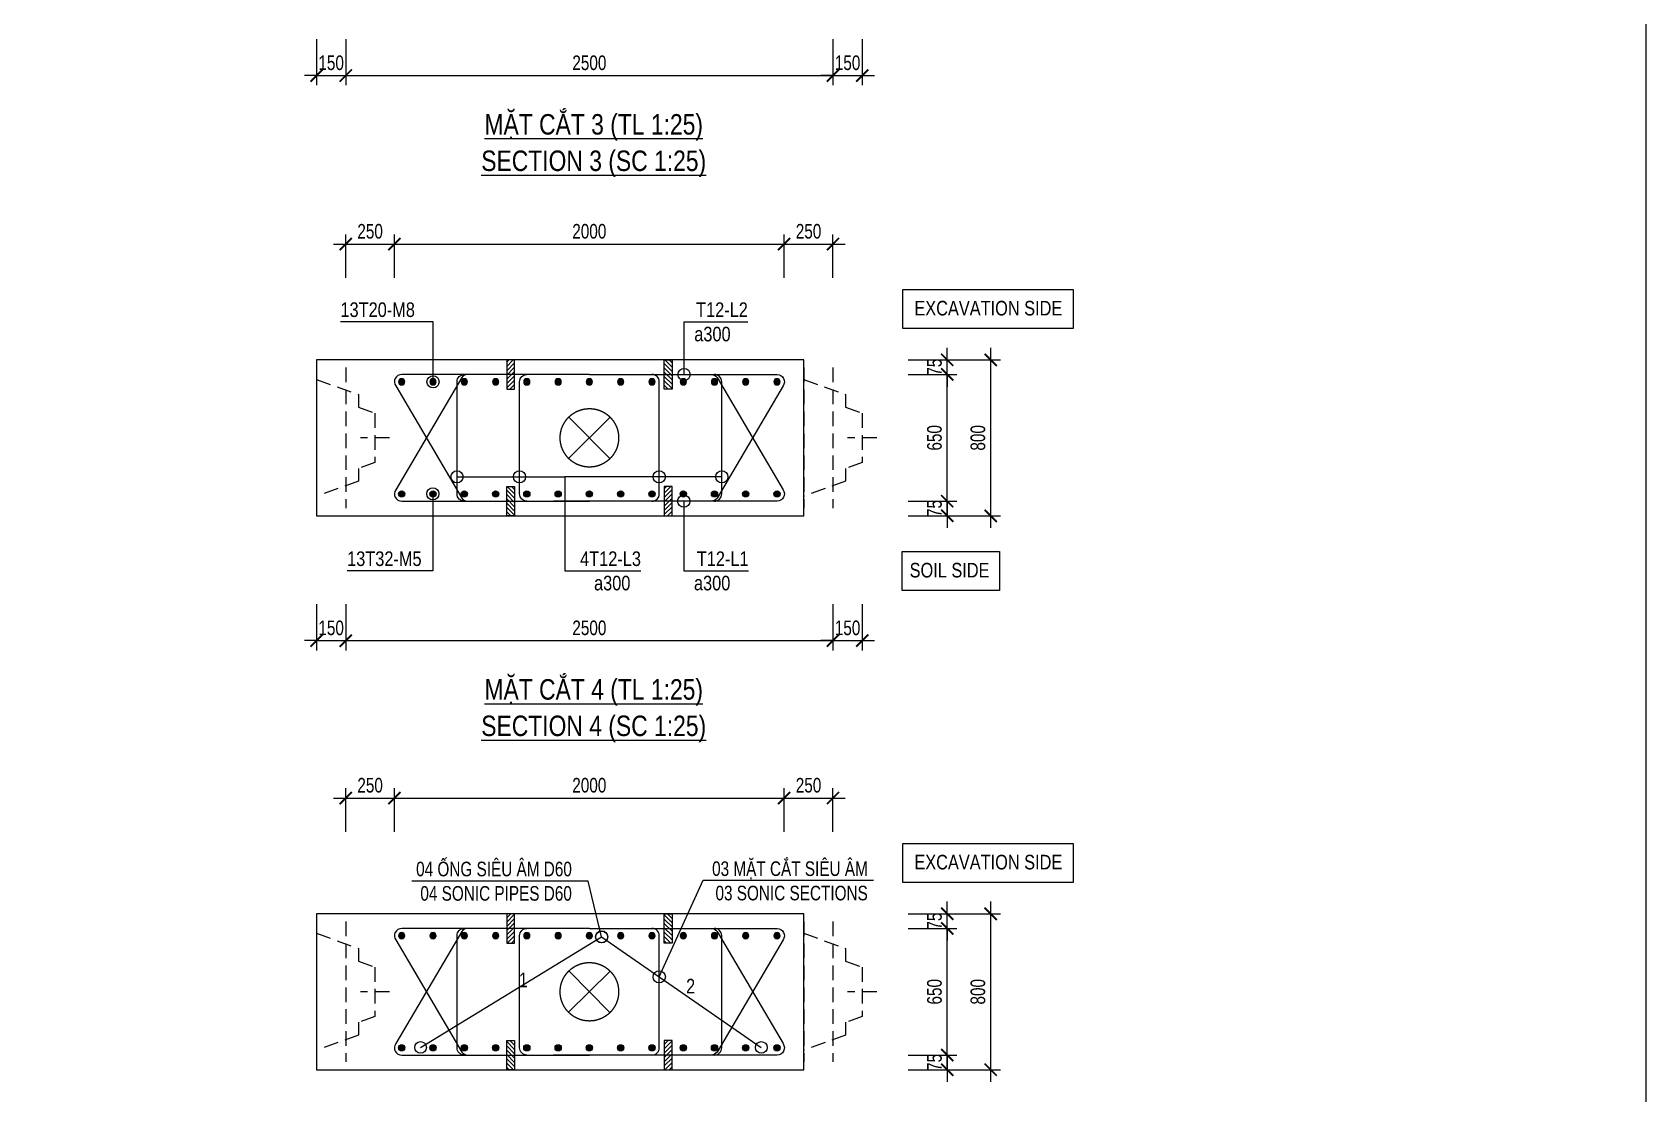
# Model space of a CAD drawing. Header units: millimetres. Extents: x 2746337 to 7547699, y -363432 to 15720.
# Drawn here: x 3524401 to 3557517, y -148092 to -126311 of the extents above; entities that cross this region are included whole.
import ezdxf
from ezdxf.enums import TextEntityAlignment as Align

# ---------------------------------------------------------------- set-up
doc = ezdxf.new("R2010")
doc.units = ezdxf.units.MM
doc.header["$LTSCALE"] = 1200
doc.header["$PDMODE"] = 3
doc.linetypes.add('CENTER', pattern=[2, 1.25, -0.25, 0.25, -0.25])
doc.linetypes.add('HIDDEN', pattern=[0.375, 0.25, -0.125])
for name, color, linetype, lineweight in [('5', 5, 'Continuous', 13), ('BOUND', 3, 'Continuous', 20), ('CWS', 8, 'HIDDEN', 9), ('ENOTE', 2, 'Continuous', 15), ('GRID', 74, 'CENTER', 15), ('K-THUOC', 1, 'Continuous', 18), ('LEADER', 8, 'Continuous', 9), ('MCT', 6, 'Continuous', 20), ('PIPE60', 1, 'Continuous', 25), ('TEXTEN', 3, 'Continuous', 13), ('TEXTMA', 2, 'Continuous', 13), ('TEXTVN', 2, 'Continuous', 20), ('TIE', 4, 'Continuous', 13)]:
    doc.layers.add(name, color=color, linetype=linetype, lineweight=lineweight)
for name, color, linetype in [('CDC.04.HIDDEN', 8, 'HIDDEN'), ('MCSA', 5, 'HIDDEN'), ('MIE', 5, 'HIDDEN')]:
    doc.layers.add(name, color=color, linetype=linetype)
doc.styles.add('DB_Arial', font='arial.ttf', dxfattribs={"width": 0.8})
doc.styles.add('SMTEXT', font='arial.ttf', dxfattribs={"width": 0.75})
doc.dimstyles.new('BSV25', dxfattribs={"dimtxt": 300, "dimasz": 250, "dimexe": 200, "dimexo": 0, "dimgap": 108, "dimtad": 1, "dimdec": 0, "dimlfac": 0.25, "dimdsep": 46, "dimtxsty": 'SMTEXT', "dimblk": 'ARCHTICK', "dimcen": 100, "dimdle": 250, "dimclrd": 256, "dimclre": 256, "dimclrt": 2, "dimadec": 0, "dimazin": 0, "dimtfac": 1, "dimtdec": 0, "dimtix": 1, "dimtmove": 2, "dimatfit": 3, "dimfxl": 800, "dimfxlon": 1, "dimtolj": 1, "dimtzin": 0, "dimarcsym": 0})

# ---------------------------------------------------------------- blocks, each defined once
blk = doc.blocks.new('_ArchTick')
at = {"color": 0, "linetype": 'ByBlock', "const_width": 0.15}
blk.add_lwpolyline([(-0.5, -0.5), (0.5, 0.5)], dxfattribs=at)
blk = doc.blocks.new('*D2444')
at = {"layer": 'Defpoints', "color": 0, "transparency": 16777216}
for p in [(3530235, -126449), (3530835, -126449), (3530835, -127199)]:
    blk.add_point(p, dxfattribs=at)
at = {"layer": 'K-THUOC', "lineweight": -2, "transparency": 16777216}
for p, q in [((3530235, -126449), (3530235, -127399)), ((3530835, -126449), (3530835, -127399)), ((3530235, -127199), (3529985, -127199)), ((3530235, -127199), (3530835, -127199)), ((3530835, -127199), (3531085, -127199))]:
    blk.add_line(p, q, dxfattribs=at)
at = {"layer": 'K-THUOC', "lineweight": -2, "transparency": 16777216, "xscale": 250, "yscale": 250, "zscale": 250}
blk.add_blockref('_ArchTick', (3530235, -127199), dxfattribs=at)
at = {"layer": 'K-THUOC', "lineweight": -2, "transparency": 16777216, "xscale": 250, "yscale": 250, "zscale": 250, "rotation": 180}
blk.add_blockref('_ArchTick', (3530835, -127199), dxfattribs=at)
at = {"layer": 'K-THUOC', "color": 2, "transparency": 16777216, "insert": (3530535, -126938), "char_height": 300, "attachment_point": 5, "style": 'SMTEXT'}
blk.add_mtext('\\A1;150', dxfattribs=at)
blk = doc.blocks.new('*D2445')
at = {"layer": 'Defpoints', "color": 0, "transparency": 16777216}
for p in [(3540835, -126449), (3541435, -126449), (3541435, -127199)]:
    blk.add_point(p, dxfattribs=at)
at = {"layer": 'K-THUOC', "lineweight": -2, "transparency": 16777216}
for p, q in [((3540835, -126449), (3540835, -127399)), ((3541435, -126449), (3541435, -127399)), ((3540835, -127199), (3540585, -127199)), ((3540835, -127199), (3541435, -127199)), ((3541435, -127199), (3541685, -127199))]:
    blk.add_line(p, q, dxfattribs=at)
at = {"layer": 'K-THUOC', "lineweight": -2, "transparency": 16777216, "xscale": 250, "yscale": 250, "zscale": 250}
blk.add_blockref('_ArchTick', (3540835, -127199), dxfattribs=at)
at = {"layer": 'K-THUOC', "lineweight": -2, "transparency": 16777216, "xscale": 250, "yscale": 250, "zscale": 250, "rotation": 180}
blk.add_blockref('_ArchTick', (3541435, -127199), dxfattribs=at)
at = {"layer": 'K-THUOC', "color": 2, "transparency": 16777216, "insert": (3541135, -126938), "char_height": 300, "attachment_point": 5, "style": 'SMTEXT'}
blk.add_mtext('\\A1;150', dxfattribs=at)
blk = doc.blocks.new('*D2448')
at = {"layer": 'Defpoints', "color": 0, "transparency": 16777216}
for p in [(3530835, -126449), (3540835, -126449), (3540835, -127199)]:
    blk.add_point(p, dxfattribs=at)
at = {"layer": 'K-THUOC', "lineweight": -2, "transparency": 16777216}
for p, q in [((3530835, -126449), (3530835, -127399)), ((3540835, -126449), (3540835, -127399)), ((3530585, -127199), (3541085, -127199))]:
    blk.add_line(p, q, dxfattribs=at)
at = {"layer": 'K-THUOC', "lineweight": -2, "transparency": 16777216, "xscale": 250, "yscale": 250, "zscale": 250, "rotation": 180}
blk.add_blockref('_ArchTick', (3530835, -127199), dxfattribs=at)
at = {"layer": 'K-THUOC', "lineweight": -2, "transparency": 16777216, "xscale": 250, "yscale": 250, "zscale": 250}
blk.add_blockref('_ArchTick', (3540835, -127199), dxfattribs=at)
at = {"layer": 'K-THUOC', "color": 2, "transparency": 16777216, "insert": (3535835, -126938), "char_height": 300, "attachment_point": 5, "style": 'SMTEXT'}
blk.add_mtext('\\A1;2500', dxfattribs=at)
blk = doc.blocks.new('cws800')
at = {"layer": 'CDC.04.HIDDEN'}
for p, q in [((-600, 1440), (-600, -1440)), ((0, 1440), (0, -1440))]:
    blk.add_line(p, q, dxfattribs=at)
for points in [[(0, 1200), (-860, 888), (-860, 627), (-1200, 507), (-1200, -507), (-860, -627), (-860, -888), (0, -1200)], [(-1500, 0), (-900, 0)]]:
    blk.add_lwpolyline(points, dxfattribs=at)
blk = doc.blocks.new('*D2452')
at = {"layer": 'Defpoints', "color": 0, "transparency": 16777216}
for p in [(3542072, -133333), (3543180, -133333), (3542072, -135933)]:
    blk.add_point(p, dxfattribs=at)
at = {"layer": 'K-THUOC', "lineweight": -2, "transparency": 16777216}
for p, q in [((3543180, -136183), (3543180, -133083)), ((3542380, -133333), (3543380, -133333)), ((3542380, -135933), (3543380, -135933))]:
    blk.add_line(p, q, dxfattribs=at)
at = {"layer": 'K-THUOC', "lineweight": -2, "transparency": 16777216, "xscale": 250, "yscale": 250, "zscale": 250}
for p, rotation in [((3543180, -133333), 90), ((3543180, -135933), 270)]:
    blk.add_blockref('_ArchTick', p, dxfattribs=dict(at, rotation=rotation))
at = {"layer": 'K-THUOC', "color": 2, "transparency": 16777216, "insert": (3542919, -134633), "char_height": 300, "attachment_point": 5, "rotation": 90, "style": 'SMTEXT'}
blk.add_mtext('\\A1;650', dxfattribs=at)
blk = doc.blocks.new('*D2453')
at = {"layer": 'Defpoints', "color": 0, "transparency": 16777216}
for p in [(3542072, -133033), (3543180, -133033), (3542072, -133333)]:
    blk.add_point(p, dxfattribs=at)
at = {"layer": 'K-THUOC', "lineweight": -2, "transparency": 16777216}
for p, q in [((3543180, -133033), (3543180, -132783)), ((3542380, -133033), (3543380, -133033)), ((3543180, -133333), (3543180, -133033)), ((3542380, -133333), (3543380, -133333)), ((3543180, -133333), (3543180, -133583))]:
    blk.add_line(p, q, dxfattribs=at)
at = {"layer": 'K-THUOC', "lineweight": -2, "transparency": 16777216, "xscale": 250, "yscale": 250, "zscale": 250}
for p, rotation in [((3543180, -133033), 270), ((3543180, -133333), 90)]:
    blk.add_blockref('_ArchTick', p, dxfattribs=dict(at, rotation=rotation))
at = {"layer": 'K-THUOC', "color": 2, "transparency": 16777216, "insert": (3542920, -133183), "char_height": 300, "attachment_point": 5, "rotation": 90, "style": 'SMTEXT'}
blk.add_mtext('\\A1;75', dxfattribs=at)
blk = doc.blocks.new('*D2454')
at = {"layer": 'Defpoints', "color": 0, "transparency": 16777216}
for p in [(3530235, -138045), (3530835, -138045), (3530835, -138795)]:
    blk.add_point(p, dxfattribs=at)
at = {"layer": 'K-THUOC', "lineweight": -2, "transparency": 16777216}
for p, q in [((3530235, -138045), (3530235, -138995)), ((3530835, -138045), (3530835, -138995)), ((3530235, -138795), (3529985, -138795)), ((3530235, -138795), (3530835, -138795)), ((3530835, -138795), (3531085, -138795))]:
    blk.add_line(p, q, dxfattribs=at)
at = {"layer": 'K-THUOC', "lineweight": -2, "transparency": 16777216, "xscale": 250, "yscale": 250, "zscale": 250}
blk.add_blockref('_ArchTick', (3530235, -138795), dxfattribs=at)
at = {"layer": 'K-THUOC', "lineweight": -2, "transparency": 16777216, "xscale": 250, "yscale": 250, "zscale": 250, "rotation": 180}
blk.add_blockref('_ArchTick', (3530835, -138795), dxfattribs=at)
at = {"layer": 'K-THUOC', "color": 2, "transparency": 16777216, "insert": (3530535, -138534), "char_height": 300, "attachment_point": 5, "style": 'SMTEXT'}
blk.add_mtext('\\A1;150', dxfattribs=at)
blk = doc.blocks.new('*D2455')
at = {"layer": 'Defpoints', "color": 0, "transparency": 16777216}
for p in [(3540835, -138045), (3541435, -138045), (3541435, -138795)]:
    blk.add_point(p, dxfattribs=at)
at = {"layer": 'K-THUOC', "lineweight": -2, "transparency": 16777216}
for p, q in [((3540835, -138045), (3540835, -138995)), ((3541435, -138045), (3541435, -138995)), ((3540835, -138795), (3540585, -138795)), ((3540835, -138795), (3541435, -138795)), ((3541435, -138795), (3541685, -138795))]:
    blk.add_line(p, q, dxfattribs=at)
at = {"layer": 'K-THUOC', "lineweight": -2, "transparency": 16777216, "xscale": 250, "yscale": 250, "zscale": 250}
blk.add_blockref('_ArchTick', (3540835, -138795), dxfattribs=at)
at = {"layer": 'K-THUOC', "lineweight": -2, "transparency": 16777216, "xscale": 250, "yscale": 250, "zscale": 250, "rotation": 180}
blk.add_blockref('_ArchTick', (3541435, -138795), dxfattribs=at)
at = {"layer": 'K-THUOC', "color": 2, "transparency": 16777216, "insert": (3541135, -138534), "char_height": 300, "attachment_point": 5, "style": 'SMTEXT'}
blk.add_mtext('\\A1;150', dxfattribs=at)
blk = doc.blocks.new('*D2456')
at = {"layer": 'Defpoints', "color": 0, "transparency": 16777216}
for p in [(3531835, -130657), (3530835, -131348), (3531835, -131348)]:
    blk.add_point(p, dxfattribs=at)
at = {"layer": 'K-THUOC', "lineweight": -2, "transparency": 16777216}
for p, q in [((3530835, -131348), (3530835, -130457)), ((3531835, -131348), (3531835, -130457)), ((3530585, -130657), (3532085, -130657))]:
    blk.add_line(p, q, dxfattribs=at)
at = {"layer": 'K-THUOC', "lineweight": -2, "transparency": 16777216, "xscale": 250, "yscale": 250, "zscale": 250, "rotation": 180}
blk.add_blockref('_ArchTick', (3530835, -130657), dxfattribs=at)
at = {"layer": 'K-THUOC', "lineweight": -2, "transparency": 16777216, "xscale": 250, "yscale": 250, "zscale": 250}
blk.add_blockref('_ArchTick', (3531835, -130657), dxfattribs=at)
at = {"layer": 'K-THUOC', "color": 2, "transparency": 16777216, "insert": (3531335, -130396), "char_height": 300, "attachment_point": 5, "style": 'SMTEXT'}
blk.add_mtext('\\A1;250', dxfattribs=at)
blk = doc.blocks.new('*D2457')
at = {"layer": 'Defpoints', "color": 0, "transparency": 16777216}
for p in [(3539833, -130657), (3531835, -131348), (3539833, -131348)]:
    blk.add_point(p, dxfattribs=at)
at = {"layer": 'K-THUOC', "lineweight": -2, "transparency": 16777216}
for p, q in [((3531835, -131348), (3531835, -130457)), ((3539833, -131348), (3539833, -130457)), ((3531585, -130657), (3540083, -130657))]:
    blk.add_line(p, q, dxfattribs=at)
at = {"layer": 'K-THUOC', "lineweight": -2, "transparency": 16777216, "xscale": 250, "yscale": 250, "zscale": 250, "rotation": 180}
blk.add_blockref('_ArchTick', (3531835, -130657), dxfattribs=at)
at = {"layer": 'K-THUOC', "lineweight": -2, "transparency": 16777216, "xscale": 250, "yscale": 250, "zscale": 250}
blk.add_blockref('_ArchTick', (3539833, -130657), dxfattribs=at)
at = {"layer": 'K-THUOC', "color": 2, "transparency": 16777216, "insert": (3535834, -130396), "char_height": 300, "attachment_point": 5, "style": 'SMTEXT'}
blk.add_mtext('\\A1;2000', dxfattribs=at)
blk = doc.blocks.new('*D2458')
at = {"layer": 'Defpoints', "color": 0, "transparency": 16777216}
for p in [(3530835, -138045), (3540835, -138045), (3540835, -138795)]:
    blk.add_point(p, dxfattribs=at)
at = {"layer": 'K-THUOC', "lineweight": -2, "transparency": 16777216}
for p, q in [((3530835, -138045), (3530835, -138995)), ((3540835, -138045), (3540835, -138995)), ((3530585, -138795), (3541085, -138795))]:
    blk.add_line(p, q, dxfattribs=at)
at = {"layer": 'K-THUOC', "lineweight": -2, "transparency": 16777216, "xscale": 250, "yscale": 250, "zscale": 250, "rotation": 180}
blk.add_blockref('_ArchTick', (3530835, -138795), dxfattribs=at)
at = {"layer": 'K-THUOC', "lineweight": -2, "transparency": 16777216, "xscale": 250, "yscale": 250, "zscale": 250}
blk.add_blockref('_ArchTick', (3540835, -138795), dxfattribs=at)
at = {"layer": 'K-THUOC', "color": 2, "transparency": 16777216, "insert": (3535835, -138534), "char_height": 300, "attachment_point": 5, "style": 'SMTEXT'}
blk.add_mtext('\\A1;2500', dxfattribs=at)
blk = doc.blocks.new('*D2459')
at = {"layer": 'Defpoints', "color": 0, "transparency": 16777216}
for p in [(3540835, -130657), (3539833, -131348), (3540835, -131348)]:
    blk.add_point(p, dxfattribs=at)
at = {"layer": 'K-THUOC', "lineweight": -2, "transparency": 16777216}
for p, q in [((3539833, -131348), (3539833, -130457)), ((3540835, -131348), (3540835, -130457)), ((3539583, -130657), (3541085, -130657))]:
    blk.add_line(p, q, dxfattribs=at)
at = {"layer": 'K-THUOC', "lineweight": -2, "transparency": 16777216, "xscale": 250, "yscale": 250, "zscale": 250, "rotation": 180}
blk.add_blockref('_ArchTick', (3539833, -130657), dxfattribs=at)
at = {"layer": 'K-THUOC', "lineweight": -2, "transparency": 16777216, "xscale": 250, "yscale": 250, "zscale": 250}
blk.add_blockref('_ArchTick', (3540835, -130657), dxfattribs=at)
at = {"layer": 'K-THUOC', "color": 2, "transparency": 16777216, "insert": (3540334, -130396), "char_height": 300, "attachment_point": 5, "style": 'SMTEXT'}
blk.add_mtext('\\A1;250', dxfattribs=at)
blk = doc.blocks.new('mct1')
at = {"lineweight": 9}
h = blk.add_hatch(color=256, dxfattribs=at)
h.dxf.hatch_style = 1
h.paths.add_polyline_path([(-16, 0, 1), (16, 0, 1)])
blk.add_circle((0, 0), 16, dxfattribs=at)
blk = doc.blocks.new('tremie')
at = {"layer": 'MIE', "color": 74, "ltscale": 1000}
for p, q in [((424, -424), (-424, 424)), ((424, 424), (-424, -424))]:
    blk.add_line(p, q, dxfattribs=at)
at = {"layer": 'MIE', "ltscale": 500}
blk.add_circle((0, 0), 600, dxfattribs=at)
blk = doc.blocks.new('sp')
at = {"layer": '5', "lineweight": 20}
h = blk.add_hatch(dxfattribs=at)
h.set_pattern_fill('ANSI31', color=256, scale=500)
h.set_pattern_definition([(45, (0, 0), (-44.194, 44.194), [])])
h.paths.add_polyline_path([(80, 300), (-80, 300), (-80, -300), (80, -300)])
blk.add_lwpolyline([(-80, -300), (80, -300), (80, 300), (-80, 300)], close=True, dxfattribs=at)
blk = doc.blocks.new('*D2450')
at = {"layer": 'Defpoints', "color": 0, "transparency": 16777216}
for p in [(3542072, -135933), (3542072, -136233), (3543180, -136233)]:
    blk.add_point(p, dxfattribs=at)
at = {"layer": 'K-THUOC', "lineweight": -2, "transparency": 16777216}
for p, q in [((3543180, -135933), (3543180, -135683)), ((3542380, -135933), (3543380, -135933)), ((3543180, -135933), (3543180, -136233)), ((3542380, -136233), (3543380, -136233)), ((3543180, -136233), (3543180, -136483))]:
    blk.add_line(p, q, dxfattribs=at)
at = {"layer": 'K-THUOC', "lineweight": -2, "transparency": 16777216, "xscale": 250, "yscale": 250, "zscale": 250}
for p, rotation in [((3543180, -135933), 270), ((3543180, -136233), 90)]:
    blk.add_blockref('_ArchTick', p, dxfattribs=dict(at, rotation=rotation))
at = {"layer": 'K-THUOC', "color": 2, "transparency": 16777216, "insert": (3542920, -136083), "char_height": 300, "attachment_point": 5, "rotation": 90, "style": 'SMTEXT'}
blk.add_mtext('\\A1;75', dxfattribs=at)
blk = doc.blocks.new('*D2451')
at = {"layer": 'Defpoints', "color": 0, "transparency": 16777216}
for p in [(3542072, -133033), (3544073, -133033), (3542072, -136233)]:
    blk.add_point(p, dxfattribs=at)
at = {"layer": 'K-THUOC', "lineweight": -2, "transparency": 16777216}
for p, q in [((3544073, -136483), (3544073, -132783)), ((3543273, -133033), (3544273, -133033)), ((3543273, -136233), (3544273, -136233))]:
    blk.add_line(p, q, dxfattribs=at)
at = {"layer": 'K-THUOC', "lineweight": -2, "transparency": 16777216, "xscale": 250, "yscale": 250, "zscale": 250}
for p, rotation in [((3544073, -133033), 90), ((3544073, -136233), 270)]:
    blk.add_blockref('_ArchTick', p, dxfattribs=dict(at, rotation=rotation))
at = {"layer": 'K-THUOC', "color": 2, "transparency": 16777216, "insert": (3543811, -134633), "char_height": 300, "attachment_point": 5, "rotation": 90, "style": 'SMTEXT'}
blk.add_mtext('\\A1;800', dxfattribs=at)
blk = doc.blocks.new('*D2462')
at = {"layer": 'Defpoints', "color": 0, "transparency": 16777216}
for p in [(3542072, -144700), (3543180, -144700), (3542072, -147300)]:
    blk.add_point(p, dxfattribs=at)
at = {"layer": 'K-THUOC', "lineweight": -2, "transparency": 16777216}
for p, q in [((3542380, -144700), (3543380, -144700)), ((3543180, -147550), (3543180, -144450)), ((3542380, -147300), (3543380, -147300))]:
    blk.add_line(p, q, dxfattribs=at)
at = {"layer": 'K-THUOC', "lineweight": -2, "transparency": 16777216, "xscale": 250, "yscale": 250, "zscale": 250}
for p, rotation in [((3543180, -144700), 90), ((3543180, -147300), 270)]:
    blk.add_blockref('_ArchTick', p, dxfattribs=dict(at, rotation=rotation))
at = {"layer": 'K-THUOC', "color": 2, "transparency": 16777216, "insert": (3542919, -146000), "char_height": 300, "attachment_point": 5, "rotation": 90, "style": 'SMTEXT'}
blk.add_mtext('\\A1;650', dxfattribs=at)
blk = doc.blocks.new('*D2463')
at = {"layer": 'Defpoints', "color": 0, "transparency": 16777216}
for p in [(3542072, -144400), (3542072, -144700), (3543180, -144400)]:
    blk.add_point(p, dxfattribs=at)
at = {"layer": 'K-THUOC', "lineweight": -2, "transparency": 16777216}
for p, q in [((3543180, -144400), (3543180, -144150)), ((3542380, -144400), (3543380, -144400)), ((3542380, -144700), (3543380, -144700)), ((3543180, -144700), (3543180, -144400)), ((3543180, -144700), (3543180, -144950))]:
    blk.add_line(p, q, dxfattribs=at)
at = {"layer": 'K-THUOC', "lineweight": -2, "transparency": 16777216, "xscale": 250, "yscale": 250, "zscale": 250}
for p, rotation in [((3543180, -144400), 270), ((3543180, -144700), 90)]:
    blk.add_blockref('_ArchTick', p, dxfattribs=dict(at, rotation=rotation))
at = {"layer": 'K-THUOC', "color": 2, "transparency": 16777216, "insert": (3542920, -144550), "char_height": 300, "attachment_point": 5, "rotation": 90, "style": 'SMTEXT'}
blk.add_mtext('\\A1;75', dxfattribs=at)
blk = doc.blocks.new('*D2466')
at = {"layer": 'Defpoints', "color": 0, "transparency": 16777216}
for p in [(3531835, -142024), (3530835, -142715), (3531835, -142715)]:
    blk.add_point(p, dxfattribs=at)
at = {"layer": 'K-THUOC', "lineweight": -2, "transparency": 16777216}
for p, q in [((3530585, -142024), (3532085, -142024)), ((3530835, -142715), (3530835, -141824)), ((3531835, -142715), (3531835, -141824))]:
    blk.add_line(p, q, dxfattribs=at)
at = {"layer": 'K-THUOC', "lineweight": -2, "transparency": 16777216, "xscale": 250, "yscale": 250, "zscale": 250, "rotation": 180}
blk.add_blockref('_ArchTick', (3530835, -142024), dxfattribs=at)
at = {"layer": 'K-THUOC', "lineweight": -2, "transparency": 16777216, "xscale": 250, "yscale": 250, "zscale": 250}
blk.add_blockref('_ArchTick', (3531835, -142024), dxfattribs=at)
at = {"layer": 'K-THUOC', "color": 2, "transparency": 16777216, "insert": (3531335, -141763), "char_height": 300, "attachment_point": 5, "style": 'SMTEXT'}
blk.add_mtext('\\A1;250', dxfattribs=at)
blk = doc.blocks.new('*D2467')
at = {"layer": 'Defpoints', "color": 0, "transparency": 16777216}
for p in [(3539833, -142024), (3531835, -142715), (3539833, -142715)]:
    blk.add_point(p, dxfattribs=at)
at = {"layer": 'K-THUOC', "lineweight": -2, "transparency": 16777216}
for p, q in [((3531585, -142024), (3540083, -142024)), ((3531835, -142715), (3531835, -141824)), ((3539833, -142715), (3539833, -141824))]:
    blk.add_line(p, q, dxfattribs=at)
at = {"layer": 'K-THUOC', "lineweight": -2, "transparency": 16777216, "xscale": 250, "yscale": 250, "zscale": 250, "rotation": 180}
blk.add_blockref('_ArchTick', (3531835, -142024), dxfattribs=at)
at = {"layer": 'K-THUOC', "lineweight": -2, "transparency": 16777216, "xscale": 250, "yscale": 250, "zscale": 250}
blk.add_blockref('_ArchTick', (3539833, -142024), dxfattribs=at)
at = {"layer": 'K-THUOC', "color": 2, "transparency": 16777216, "insert": (3535834, -141763), "char_height": 300, "attachment_point": 5, "style": 'SMTEXT'}
blk.add_mtext('\\A1;2000', dxfattribs=at)
blk = doc.blocks.new('*D2469')
at = {"layer": 'Defpoints', "color": 0, "transparency": 16777216}
for p in [(3540835, -142024), (3539833, -142715), (3540835, -142715)]:
    blk.add_point(p, dxfattribs=at)
at = {"layer": 'K-THUOC', "lineweight": -2, "transparency": 16777216}
for p, q in [((3539583, -142024), (3541085, -142024)), ((3539833, -142715), (3539833, -141824)), ((3540835, -142715), (3540835, -141824))]:
    blk.add_line(p, q, dxfattribs=at)
at = {"layer": 'K-THUOC', "lineweight": -2, "transparency": 16777216, "xscale": 250, "yscale": 250, "zscale": 250, "rotation": 180}
blk.add_blockref('_ArchTick', (3539833, -142024), dxfattribs=at)
at = {"layer": 'K-THUOC', "lineweight": -2, "transparency": 16777216, "xscale": 250, "yscale": 250, "zscale": 250}
blk.add_blockref('_ArchTick', (3540835, -142024), dxfattribs=at)
at = {"layer": 'K-THUOC', "color": 2, "transparency": 16777216, "insert": (3540334, -141763), "char_height": 300, "attachment_point": 5, "style": 'SMTEXT'}
blk.add_mtext('\\A1;250', dxfattribs=at)
blk = doc.blocks.new('*D2460')
at = {"layer": 'Defpoints', "color": 0, "transparency": 16777216}
for p in [(3542072, -147300), (3542072, -147600), (3543180, -147600)]:
    blk.add_point(p, dxfattribs=at)
at = {"layer": 'K-THUOC', "lineweight": -2, "transparency": 16777216}
for p, q in [((3542380, -147300), (3543380, -147300)), ((3543180, -147300), (3543180, -147050)), ((3543180, -147300), (3543180, -147600)), ((3542380, -147600), (3543380, -147600)), ((3543180, -147600), (3543180, -147850))]:
    blk.add_line(p, q, dxfattribs=at)
at = {"layer": 'K-THUOC', "lineweight": -2, "transparency": 16777216, "xscale": 250, "yscale": 250, "zscale": 250}
for p, rotation in [((3543180, -147300), 270), ((3543180, -147600), 90)]:
    blk.add_blockref('_ArchTick', p, dxfattribs=dict(at, rotation=rotation))
at = {"layer": 'K-THUOC', "color": 2, "transparency": 16777216, "insert": (3542920, -147450), "char_height": 300, "attachment_point": 5, "rotation": 90, "style": 'SMTEXT'}
blk.add_mtext('\\A1;75', dxfattribs=at)
blk = doc.blocks.new('*D2461')
at = {"layer": 'Defpoints', "color": 0, "transparency": 16777216}
for p in [(3542072, -144400), (3544073, -144400), (3542072, -147600)]:
    blk.add_point(p, dxfattribs=at)
at = {"layer": 'K-THUOC', "lineweight": -2, "transparency": 16777216}
for p, q in [((3544073, -147850), (3544073, -144150)), ((3543273, -144400), (3544273, -144400)), ((3543273, -147600), (3544273, -147600))]:
    blk.add_line(p, q, dxfattribs=at)
at = {"layer": 'K-THUOC', "lineweight": -2, "transparency": 16777216, "xscale": 250, "yscale": 250, "zscale": 250}
for p, rotation in [((3544073, -144400), 90), ((3544073, -147600), 270)]:
    blk.add_blockref('_ArchTick', p, dxfattribs=dict(at, rotation=rotation))
at = {"layer": 'K-THUOC', "color": 2, "transparency": 16777216, "insert": (3543811, -146000), "char_height": 300, "attachment_point": 5, "rotation": 90, "style": 'SMTEXT'}
blk.add_mtext('\\A1;800', dxfattribs=at)

msp = doc.modelspace()

# ---------------------------------------------------------------- linework, layer by layer
msp.add_lwpolyline([(3464000, -88114), (3557517.3, -88114), (3557517.3, -165266.4), (3464000, -165266.4)], close=True)
at = {"layer": 'BOUND'}
for points in [[(3530234.8, -136232.9), (3540234.8, -136232.9), (3540234.8, -133032.9), (3530234.8, -133032.9)], [(3530234.8, -147600.1), (3540234.8, -147600.1), (3540234.8, -144400.1), (3530234.8, -144400.1)]]:
    msp.add_lwpolyline(points, close=True, dxfattribs=at)
at = {"layer": 'ENOTE'}
for points in [[(3542266.9, -131590.3), (3545766.9, -131590.3), (3545766.9, -132390.3), (3542266.9, -132390.3)], [(3542256.2, -136966.9), (3544256.2, -136966.9), (3544256.2, -137766.9), (3542256.2, -137766.9)], [(3542266.9, -142957.6), (3545766.9, -142957.6), (3545766.9, -143757.6), (3542266.9, -143757.6)]]:
    msp.add_lwpolyline(points, close=True, dxfattribs=at)
at = {"layer": 'MCSA', "color": 5, "ltscale": 1000}
msp.add_lwpolyline([(3532370, -147142.2), (3536087.2, -144873.8), (3539364.2, -147142.2)], dxfattribs=at)
at = {"layer": 'PIPE60'}
for centre in [(3536087.2, -144873.8), (3532370, -147142.2), (3539364.2, -147142.2)]:
    msp.add_circle(centre, 120, dxfattribs=at)
at = {"layer": 'TIE', "lineweight": 20}
for points in [[(3533338.8, -133332.9, 0.244599), (3533216, -133396.8), (3531862, -135696.8, 0.6069433), (3531984.8, -135932.9), (3535836.1, -135932.9)], [(3535836.1, -133332.9), (3531984.8, -133332.9, 0.6069433), (3531862, -133569), (3533216, -135869, 0.244599), (3533338.8, -135932.9)], [(3538333.4, -133332.9, -0.244599), (3538456.2, -133396.8), (3539810.2, -135696.8, -0.6069433), (3539687.4, -135932.9), (3535836.1, -135932.9)], [(3535836.1, -133332.9), (3539687.4, -133332.9, -0.6069433), (3539810.2, -133569), (3538456.2, -135869, -0.244599), (3538333.4, -135932.9)], [(3533338.8, -144700.1, 0.244599), (3533216, -144764), (3531862, -147064, 0.6069433), (3531984.8, -147300.1), (3535836.1, -147300.1)], [(3535836.1, -144700.1), (3531984.8, -144700.1, 0.6069433), (3531862, -144936.2), (3533216, -147236.2, 0.244599), (3533338.8, -147300.1)], [(3538333.4, -144700.1, -0.244599), (3538456.2, -144764), (3539810.2, -147064, -0.6069433), (3539687.4, -147300.1), (3535836.1, -147300.1)], [(3535836.1, -144700.1), (3539687.4, -144700.1, -0.6069433), (3539810.2, -144936.2), (3538456.2, -147236.2, -0.244599), (3538333.4, -147300.1)]]:
    msp.add_lwpolyline(points, format="xyb", dxfattribs=at)
at = {"layer": 'TIE'}
for points in [[(3533268.6, -135932.9, -0.4142136), (3533118.6, -135782.9), (3533118.6, -133482.9, -0.4142136), (3533268.6, -133332.9)], [(3534552.3, -135932.9, -0.4142136), (3534402.3, -135782.9), (3534402.3, -133482.9, -0.4142136), (3534552.3, -133332.9)], [(3537119.8, -135932.9, 0.4142136), (3537269.8, -135782.9), (3537269.8, -133482.9, 0.4142136), (3537119.8, -133332.9)], [(3538403.6, -135932.9, 0.4142136), (3538553.6, -135782.9), (3538553.6, -133482.9, 0.4142136), (3538403.6, -133332.9)], [(3533268.6, -147300.1, -0.4142136), (3533118.6, -147150.1), (3533118.6, -144850.1, -0.4142136), (3533268.6, -144700.1)], [(3534552.3, -147300.1, -0.4142136), (3534402.3, -147150.1), (3534402.3, -144850.1, -0.4142136), (3534552.3, -144700.1)], [(3537119.8, -147300.1, 0.4142136), (3537269.8, -147150.1), (3537269.8, -144850.1, 0.4142136), (3537119.8, -144700.1)], [(3538403.6, -147300.1, 0.4142136), (3538553.6, -147150.1), (3538553.6, -144850.1, 0.4142136), (3538403.6, -144700.1)]]:
    msp.add_lwpolyline(points, format="xyb", dxfattribs=at)
at = {"layer": 'TIE', "lineweight": 20}
for points in [[(3535836.1, -133332.9), (3535097.1, -133332.9)], [(3535836.1, -135932.9), (3535097.1, -135932.9)], [(3535836.1, -144700.1), (3535097.1, -144700.1)], [(3535836.1, -147300.1), (3535097.1, -147300.1)]]:
    msp.add_lwpolyline(points, dxfattribs=at)

# ---------------------------------------------------------------- block references
at = {"layer": 'CWS', "xscale": -1}
for p in [(3530234.8, -134632.9), (3540234.8, -134632.9), (3530234.8, -146000.1), (3540234.8, -146000.1)]:
    msp.add_blockref('cws800', p, dxfattribs=at)
at = {"layer": 'ENOTE'}
for p in [(3534219.5, -133332.9), (3534219.5, -144700.1)]:
    msp.add_blockref('sp', p, dxfattribs=at)
at = {"layer": 'ENOTE', "xscale": -1}
for p in [(3537452.6, -133332.9), (3537452.6, -144700.1)]:
    msp.add_blockref('sp', p, dxfattribs=at)
at = {"layer": 'ENOTE', "xscale": -1, "rotation": 180}
for p in [(3534219.5, -135932.9), (3534219.5, -147300.1)]:
    msp.add_blockref('sp', p, dxfattribs=at)
at = {"layer": 'ENOTE', "rotation": 180}
for p in [(3537452.6, -135932.9), (3537452.6, -147300.1)]:
    msp.add_blockref('sp', p, dxfattribs=at)
at = {"layer": 'GRID', "rotation": 269.672406155841}
for p in [(3535836.1, -134632.9), (3535836.1, -146000.1)]:
    msp.add_blockref('tremie', p, dxfattribs=at)
at = {"layer": 'MCT', "xscale": -4, "yscale": 4, "zscale": 4, "rotation": 180}
for p in [(3531984.8, -133482.9), (3532626.7, -133482.9), (3533268.6, -133482.9), (3533910.5, -133482.9), (3534552.3, -133482.9), (3535194.2, -133482.9), (3535836.1, -133482.9), (3536478, -133482.9), (3537119.8, -133482.9), (3537761.7, -133482.9), (3538403.6, -133482.9), (3539045.5, -133482.9), (3539687.4, -133482.9), (3531984.8, -144850.1), (3532626.7, -144850.1), (3533268.6, -144850.1), (3533910.5, -144850.1), (3534552.3, -144850.1), (3535194.2, -144850.1), (3535836.1, -144850.1), (3536478, -144850.1), (3537119.8, -144850.1), (3537761.7, -144850.1), (3538403.6, -144850.1), (3539045.5, -144850.1), (3539687.4, -144850.1)]:
    msp.add_blockref('mct1', p, dxfattribs=at)
at = {"layer": 'MCT', "xscale": 4, "yscale": 4, "zscale": 4}
for p in [(3531984.8, -135782.9), (3532626.7, -135782.9), (3533268.6, -135782.9), (3533910.5, -135782.9), (3534552.3, -135782.9), (3535194.2, -135782.9), (3535836.1, -135782.9), (3536478, -135782.9), (3537119.8, -135782.9), (3537761.7, -135782.9), (3538403.6, -135782.9), (3539045.5, -135782.9), (3539687.4, -135782.9), (3531984.8, -147150.1), (3532626.7, -147150.1), (3533268.6, -147150.1), (3533910.5, -147150.1), (3534552.3, -147150.1), (3535194.2, -147150.1), (3535836.1, -147150.1), (3536478, -147150.1), (3537119.8, -147150.1), (3537761.7, -147150.1), (3538403.6, -147150.1), (3539045.5, -147150.1), (3539687.4, -147150.1)]:
    msp.add_blockref('mct1', p, dxfattribs=at)

# ---------------------------------------------------------------- texts
at = {"layer": 'TEXTEN', "style": 'DB_Arial', "width": 0.8}
for s, p in [('T12-L2', (3539088, -132152.9)), ('4T12-L3', (3536894, -137262.9)), ('T12-L1', (3539102.4, -137262.9)), ('a300', (3536677.3, -137762.9))]:
    msp.add_text(s, height=300, dxfattribs=at).set_placement(p, align=Align.RIGHT)
for p in [(3537988.6, -132652.9), (3537982.4, -137762.9)]:
    msp.add_text('a300', height=300, dxfattribs=at).set_placement(p)
at = {"layer": 'TEXTMA', "style": 'DB_Arial', "width": 0.8}
for s, p in [('13T20-M8', (3530726.7, -132152.9)), ('13T32-M5', (3530863.3, -137262.9))]:
    msp.add_text(s, height=300, dxfattribs=at).set_placement(p)
at = {"layer": 'TEXTVN', "style": 'DB_Arial', "width": 0.8}
for s, p in [('%%UMẶT CẮT 3 (TL 1:25)', (3535924.7, -128199.3)), ('%%USECTION 3 (SC 1:25)', (3535924.7, -128999.3)), ('%%UMẶT CẮT 4 (TL 1:25)', (3535924.7, -139794.7)), ('%%USECTION 4 (SC 1:25)', (3535924.7, -140594.7))]:
    msp.add_text(s, height=420, rotation=360, dxfattribs=at).set_placement(p, align=Align.MIDDLE)
for p in [(3542506, -132122), (3542506, -143489.3)]:
    msp.add_text('EXCAVATION SIDE', height=300, dxfattribs=at).set_placement(p)
msp.add_text('SOIL SIDE', height=300, dxfattribs=at).set_placement((3544048.4, -137498.6), align=Align.RIGHT)
at = {"layer": 'TEXTVN', "lineweight": 20, "style": 'SMTEXT', "width": 0.75}
for s, p in [('04 ỐNG SIÊU ÂM D60', (3535475.8, -143630.7)), ('03 MẶT CẮT SIÊU ÂM', (3541550.1, -143623.9)), ('04 SONIC PIPES D60', (3535475.8, -144130.7)), ('03 SONIC SECTIONS', (3541550.1, -144123.9))]:
    msp.add_text(s, height=300, dxfattribs=at).set_placement(p, align=Align.RIGHT)
at = {"layer": 'TEXTVN', "style": 'DB_Arial', "width": 0.8}
for s, p in [('1', (3534479.9, -145906.9)), ('2', (3537913.5, -146033.9))]:
    msp.add_text(s, height=300, rotation=360, dxfattribs=at).set_placement(p, align=Align.CENTER)

# ---------------------------------------------------------------- dimensions: what is measured, and where the dimension line sits
at = {"layer": 'K-THUOC'}
for base, p1, p2, picture, middle in [((3530834.8, -127199.3), (3530234.8, -126449.3), (3530834.8, -126449.3), '*D2444', (3530534.8, -126938.2)), ((3540834.8, -127199.3), (3530834.8, -126449.3), (3540834.8, -126449.3), '*D2448', (3535834.8, -126938.2)), ((3541434.8, -127199.3), (3540834.8, -126449.3), (3541434.8, -126449.3), '*D2445', (3541134.8, -126938.2)), ((3531834.8, -130656.8), (3530834.8, -131347.8), (3531834.8, -131347.8), '*D2456', (3531334.8, -130395.6)), ((3539833.4, -130656.8), (3531834.8, -131347.8), (3539833.4, -131347.8), '*D2457', (3535834.1, -130395.6)), ((3540834.8, -130656.8), (3539833.4, -131347.8), (3540834.8, -131347.8), '*D2459', (3540334.1, -130395.6)), ((3530834.8, -138794.7), (3530234.8, -138044.7), (3530834.8, -138044.7), '*D2454', (3530534.8, -138533.6)), ((3540834.8, -138794.7), (3530834.8, -138044.7), (3540834.8, -138044.7), '*D2458', (3535834.8, -138533.6)), ((3541434.8, -138794.7), (3540834.8, -138044.7), (3541434.8, -138044.7), '*D2455', (3541134.8, -138533.6)), ((3531834.8, -142024), (3530834.8, -142715), (3531834.8, -142715), '*D2466', (3531334.8, -141762.8)), ((3539833.4, -142024), (3531834.8, -142715), (3539833.4, -142715), '*D2467', (3535834.1, -141762.8)), ((3540834.8, -142024), (3539833.4, -142715), (3540834.8, -142715), '*D2469', (3540334.1, -141762.8))]:
    dim = msp.add_linear_dim(base=base, p1=p1, p2=p2, dimstyle='BSV25', dxfattribs=at)
    dim.commit()
    dim.dimension.update_dxf_attribs({"geometry": picture, "text_midpoint": middle})
for base, p1, p2, angle, picture, middle in [((3543180.1, -133032.9), (3542072.1, -133332.9), (3542072.1, -133032.9), 90, '*D2453', (3542919.6, -133182.9)), ((3544072.5, -133032.9), (3542072.1, -136232.9), (3542072.1, -133032.9), 90, '*D2451', (3543811.3, -134632.9)), ((3543180.1, -133332.9), (3542072.1, -135932.9), (3542072.1, -133332.9), 90, '*D2452', (3542918.9, -134632.9)), ((3543180.1, -136232.9), (3542072.1, -135932.9), (3542072.1, -136232.9), 270, '*D2450', (3542919.6, -136082.9)), ((3543180.1, -144400.1), (3542072.1, -144700.1), (3542072.1, -144400.1), 90, '*D2463', (3542919.6, -144550.1)), ((3544072.5, -144400.1), (3542072.1, -147600.1), (3542072.1, -144400.1), 90, '*D2461', (3543811.3, -146000.1)), ((3543180.1, -144700.1), (3542072.1, -147300.1), (3542072.1, -144700.1), 90, '*D2462', (3542918.9, -146000.1)), ((3543180.1, -147600.1), (3542072.1, -147300.1), (3542072.1, -147600.1), 270, '*D2460', (3542919.6, -147450.1))]:
    dim = msp.add_linear_dim(base=base, p1=p1, p2=p2, angle=angle, dimstyle='BSV25', dxfattribs=at)
    dim.commit()
    dim.dimension.update_dxf_attribs({"geometry": picture, "text_midpoint": middle})

# ---------------------------------------------------------------- leaders
at = {"layer": 'LEADER'}
for points in [[(3532626.7, -133482.9), (3532626.7, -132252.9), (3530726.7, -132252.9)], [(3537778.6, -133332.9), (3537778.6, -132252.9), (3539088, -132252.9)], [(3533118.6, -135432.9), (3535332.7, -135432.9), (3535332.7, -137362.9), (3536894.3, -137362.9)], [(3534402.3, -135432.9), (3535332.7, -135432.9), (3535332.7, -137362.9), (3536894.3, -137362.9)], [(3537269.8, -135432.9), (3535332.7, -135432.9), (3535332.7, -137362.9), (3536894.3, -137362.9)], [(3538553.6, -135432.9), (3535332.7, -135432.9), (3535332.7, -137362.9), (3536894.3, -137362.9)], [(3532622.7, -135782.9), (3532622.7, -137362.9), (3530863.3, -137362.9)], [(3537772.4, -135932.9), (3537772.4, -137362.9), (3539102.4, -137362.9)], [(3537269.8, -145692.5), (3538168.1, -143711.5), (3541669.2, -143711.5)], [(3536087.2, -144873.8), (3535807.7, -143730.7), (3532189.5, -143730.7)]]:
    msp.add_leader(points, dimstyle='BSV25', override={"dimldrblk": 'Origin'}, dxfattribs=at)

doc.saveas('drawing.dxf')
